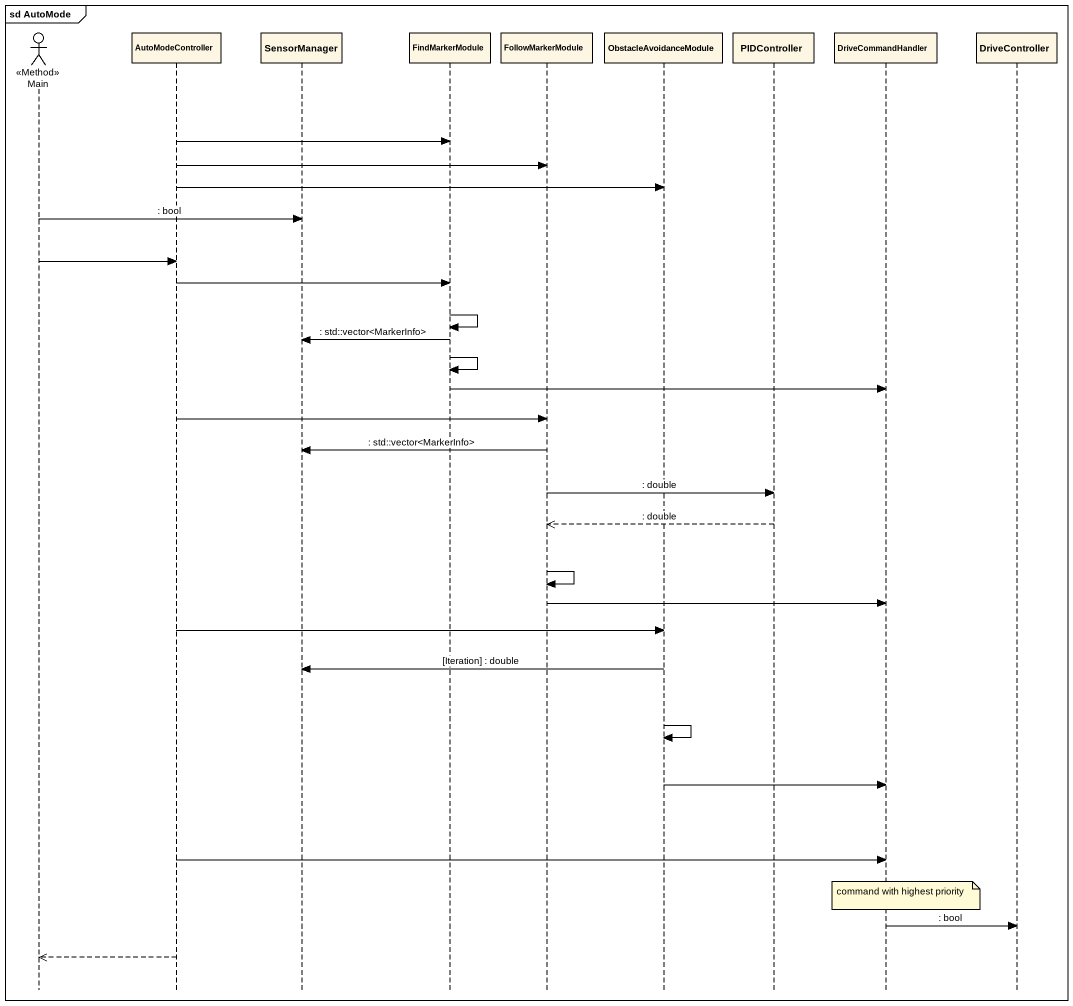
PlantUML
@startuml
mainframe sd AutoMode
hide footbox
actor Main <<Method>>
participant AutoModeController
participant SensorManager
participant FindMarkerModule
participant FollowMarkerModule
participant ObstacleAvoidanceModule
participant PIDController
participant DriveCommandHandler
participant DriveController

AutoModeController -> FindMarkerModule
AutoModeController -> FollowMarkerModule
AutoModeController -> ObstacleAvoidanceModule
Main -> SensorManager : : bool
Main -> AutoModeController
AutoModeController -> FindMarkerModule
FindMarkerModule -> FindMarkerModule
FindMarkerModule -> SensorManager : : std::vector<MarkerInfo>
FindMarkerModule -> FindMarkerModule
FindMarkerModule -> DriveCommandHandler
AutoModeController -> FollowMarkerModule
FollowMarkerModule -> SensorManager : : std::vector<MarkerInfo>
FollowMarkerModule -> PIDController : : double
PIDController -->> FollowMarkerModule : : double
FollowMarkerModule -> FollowMarkerModule
FollowMarkerModule -> DriveCommandHandler
AutoModeController -> ObstacleAvoidanceModule
ObstacleAvoidanceModule -> SensorManager : [Iteration] : double
ObstacleAvoidanceModule -> ObstacleAvoidanceModule
ObstacleAvoidanceModule -> DriveCommandHandler
AutoModeController -> DriveCommandHandler
note over DriveCommandHandler : command with highest priority
DriveCommandHandler -> DriveController : : bool
AutoModeController -->> Main
@enduml
